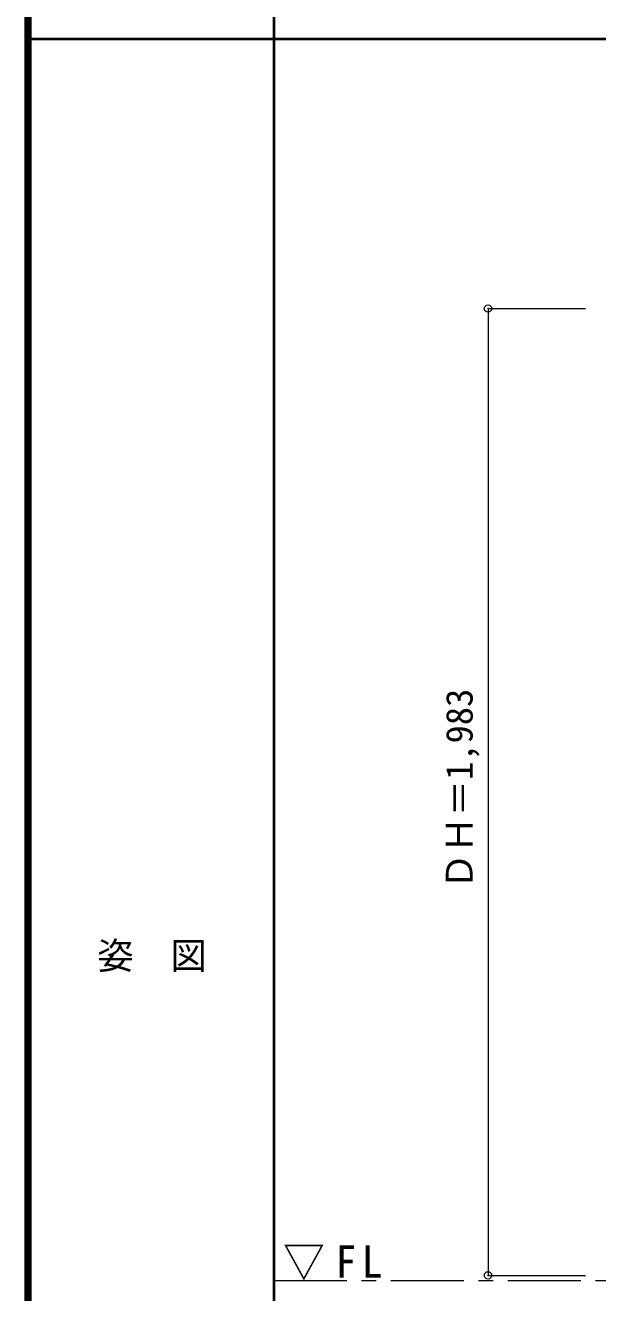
# Model space of a CAD drawing. Units: millimetres, scale not verified. Extents: x -6000 to 5700, y -4307 to 4260.
# Drawn here: x -6000 to -4826, y -2588 to 12 of the extents above; entities that cross this region are included whole.
import ezdxf
from ezdxf.enums import TextEntityAlignment as Align

# ---------------------------------------------------------------- set-up
doc = ezdxf.new("R2010")
doc.units = ezdxf.units.MM
doc.header["$LTSCALE"] = 30
doc.header["$PDMODE"] = 32
doc.header["$PDSIZE"] = 15
doc.linetypes.add('CHAIN1', pattern=[8, 5, -1, 1, -1])
for name, color, linetype, lineweight in [('0-1_通り芯', 7, 'CHAIN1', 18), ('0-B_寸法', 7, 'Continuous', 9), ('F-1_枠', 6, 'Continuous', 40)]:
    doc.layers.add(name, color=color, linetype=linetype, lineweight=lineweight)
doc.layers.add('0-A_文字', color=7, linetype='Continuous')
doc.layers.add('F-A_文字', color=7, linetype='Continuous')
doc.styles.add('ＭＳ ゴシック', font='')
doc.styles.get('ＭＳ ゴシック').set_extended_font_data('MS Gothic')

msp = doc.modelspace()

# ---------------------------------------------------------------- linework, layer by layer
at = {"layer": '0-1_通り芯'}
msp.add_line((-5490, -2562.5), (5690, -2562.5), dxfattribs=at)
at = {"layer": '0-B_寸法', "color": 4}
for p, q in [((-5050.67, -569), (-5050.67, -2552)), ((-5050.67, -569), (-4850.67, -569)), ((-5050.67, -2552), (-4850.67, -2552))]:
    msp.add_line(p, q, dxfattribs=at)
at = {"layer": '0-B_寸法'}
for p in [(-5050.67, -569), (-5050.67, -2552)]:
    msp.add_point(p, dxfattribs=at)
at = {"layer": 'F-1_枠'}
for p, q in [((-6000, 4175), (-6000, -4205)), ((-5995, 4175), (-5995, -4205)), ((-5990, 4175), (-5990, -4205)), ((-5490, 4175), (-5490, -3790)), ((-6000, -15.5), (5700, -15.5))]:
    msp.add_line(p, q, dxfattribs=at)

# ---------------------------------------------------------------- texts
at = {"layer": '0-A_文字', "insert": (-5471.25, -2562.5), "char_height": 65.98, "attachment_point": 7, "style": 'ＭＳ ゴシック'}
msp.add_mtext('\\T1.26;\\W0.95;▽FL', dxfattribs=at)
at = {"layer": '0-B_寸法', "style": 'ＭＳ ゴシック'}
msp.add_text('ＤＨ＝1,983', height=54.99, rotation=90, dxfattribs=at).set_placement((-5065.67, -1760.75), align=Align.BOTTOM_LEFT)
at = {"layer": 'F-A_文字', "style": 'ＭＳ ゴシック'}
msp.add_text('姿\u3000図', height=54.99, dxfattribs=at).set_placement((-5852.5, -1940.25), align=Align.BOTTOM_LEFT)

doc.saveas('drawing.dxf')
